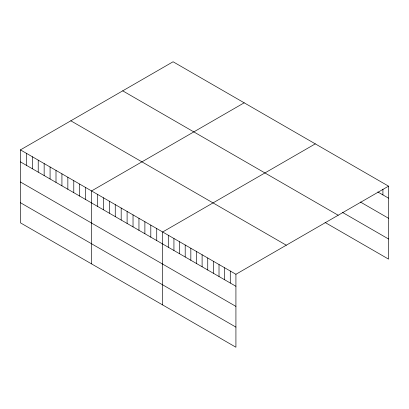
<?xml version="1.0" encoding="UTF-8"?>
<svg xmlns="http://www.w3.org/2000/svg" width="409" height="409" viewBox="0 0 409 409"><rect width="100%" height="100%" fill="white"/><g stroke="black" fill="none" stroke-linecap="round" stroke-linejoin="round"><path stroke-width="0.61" d="M20.45 149.883L235.921 274.281L235.921 347.236L20.45 222.839L20.45 149.883L173.079 61.764L388.55 186.161L388.55 259.117L325.022 222.44M244.183 102.812L91.555 190.937L91.555 263.892M315.293 143.866L162.659 231.985L162.659 304.94M235.921 274.281L388.55 186.161M377.793 191.954L388.55 198.166M360.375 202.01L388.55 218.278M342.44 212.383L388.55 239.004M122.71 90.844L338.182 215.241M70.818 120.803L286.29 245.206M20.45 161.882L235.921 286.285M20.45 182L235.921 306.397M20.45 202.721L235.921 327.123M382.916 189.224L382.916 194.909M230.282 271.029L230.282 283.033M224.648 267.777L224.648 279.776M219.014 264.521L219.014 276.525M213.375 261.269L213.375 273.268M207.741 258.018L207.741 270.017M202.107 254.761L202.107 266.765M196.473 251.509L196.473 263.508M190.834 248.253L190.834 260.257M185.2 245.001L185.2 257M179.566 241.75L179.566 253.749M173.932 238.493L173.932 250.497M168.293 235.241L168.293 247.24M156.734 228.565L156.734 240.569M150.809 225.144L150.809 237.148M144.883 221.724L144.883 233.723M138.958 218.304L138.958 230.303M133.032 214.883L133.032 226.883M127.107 211.463L127.107 223.462M121.182 208.038L121.182 220.042M115.256 204.618L115.256 216.622M109.331 201.197L109.331 213.201M103.405 197.777L103.405 209.776M97.48 194.357L97.48 206.356M85.629 187.516L85.629 199.515M79.704 184.091L79.704 196.095M73.778 180.671L73.778 192.675M67.853 177.25L67.853 189.255M61.928 173.83L61.928 185.829M56.002 170.41L56.002 182.409M50.077 166.99L50.077 178.989M44.152 163.569L44.152 175.568M38.226 160.144L38.226 172.148M32.301 156.724L32.301 168.728M26.375 153.303L26.375 165.308"/></g></svg>
